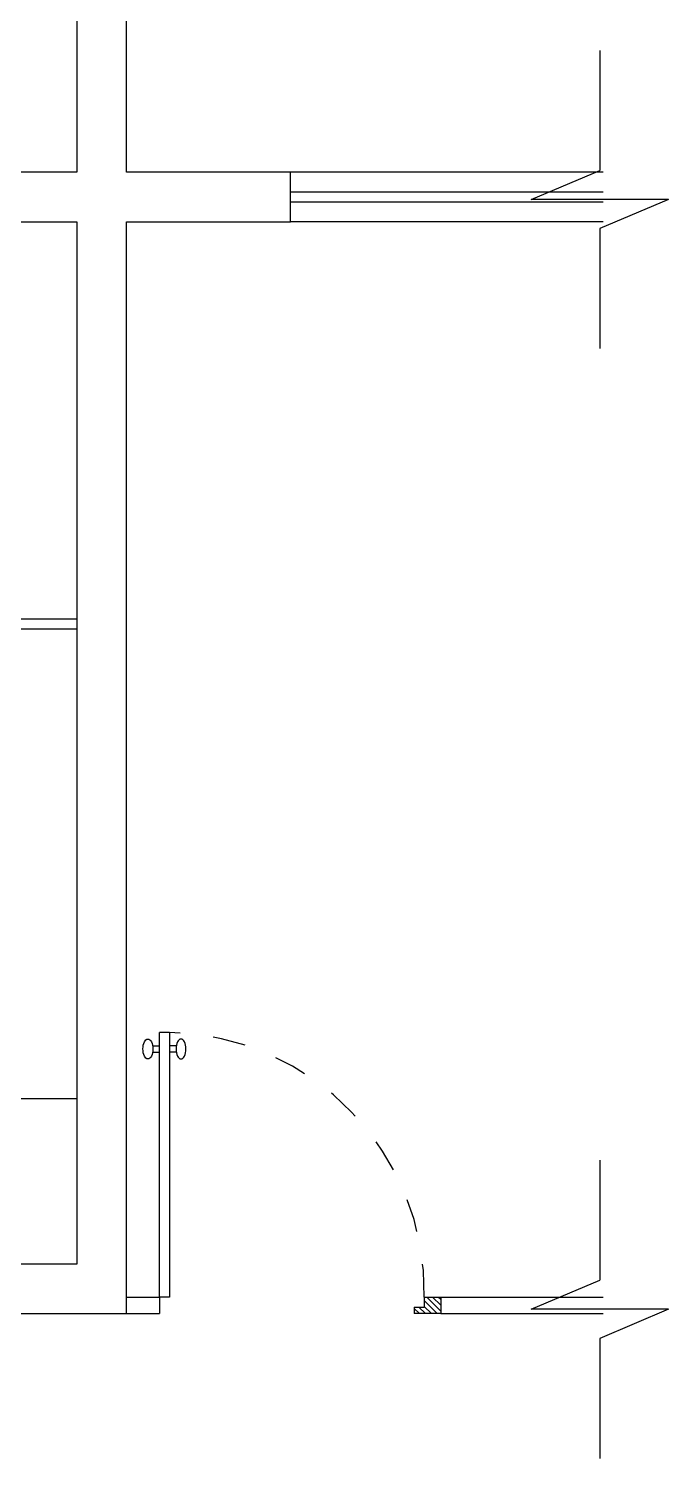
# Model space of a CAD drawing. Header units: millimetres. Extents: x 952 to 2017, y 419 to 1447.
# Drawn here: x 1015.304 to 1017.237, y 434.434 to 438.756 of the extents above; entities that cross this region are included whole.
import ezdxf

# ---------------------------------------------------------------- set-up
doc = ezdxf.new("R2010")
doc.units = ezdxf.units.MM
doc.linetypes.add('ACAD_ISO03W100', pattern=[30, 12, -18])
for name, color, linetype in [('can02', 2, 'Continuous'), ('ESQUADRIAS', 2, 'Continuous'), ('Fios', 10, 'Continuous'), ('pena 01', 1, 'Continuous'), ('pena01', 1, 'Continuous'), ('pena02', 2, 'Continuous')]:
    doc.layers.add(name, color=color, linetype=linetype)

msp = doc.modelspace()

# ---------------------------------------------------------------- hatches: boundary and pattern name
at = {"layer": 'pena02'}
h = msp.add_hatch(dxfattribs=at)
h.set_pattern_fill('LINE', color=256, scale=0.004, angle=45, style=0)
h.set_pattern_definition([(315, (-1002.349902, 2376.170972), (-0.00898025612, -0.00898025612), [])])
h.paths.add_polyline_path([(1016.5491, 434.922), (1016.5491, 434.872), (1016.4691, 434.872), (1016.4691, 434.892), (1016.4991, 434.892), (1016.4991, 434.922)])

# ---------------------------------------------------------------- linework, layer by layer
at = {"layer": 'can02'}
msp.add_lwpolyline([(1016.0949, 438.322), (1015.5991, 438.322), (1015.5991, 439.322), (1015.4491, 439.322), (1015.4491, 438.322), (1014.999, 438.322), (1014.999, 438.172), (1015.4491, 438.172), (1015.4491, 436.372), (1015.4491, 435.022), (1011.6391, 435.022), (1011.6391, 435.122), (1011.4891, 435.122), (1011.4891, 434.872), (1015.5991, 434.872), (1015.5991, 438.172), (1016.0949, 438.172)], close=True, dxfattribs=at)
at = {"layer": 'ESQUADRIAS'}
for p, q in [((1015.2491, 436.972), (1015.4491, 436.972)), ((1015.2491, 436.942), (1015.4491, 436.942))]:
    msp.add_line(p, q, dxfattribs=at)
at = {"layer": 'Fios'}
msp.add_line((1013.2991, 435.522), (1015.4491, 435.522), dxfattribs=at)
at = {"layer": 'pena 01', "linetype": 'ACAD_ISO03W100', "ltscale": 0.005}
msp.add_arc((1015.7141, 434.937), 0.7851, 358.9053, 88.9053, dxfattribs=at)
at = {"layer": 'pena01'}
for p, q in [((1017.0401, 438.322), (1016.0949, 438.322)), ((1017.0401, 438.172), (1016.0949, 438.172))]:
    msp.add_line(p, q, dxfattribs=at)
at = {"layer": 'pena02'}
for p, q in [((1017.0293, 438.6905), (1017.0293, 438.3279)), ((1016.8219, 438.2399), (1017.0293, 438.3279)), ((1017.0401, 438.262), (1016.0949, 438.262)), ((1017.0401, 438.232), (1016.0949, 438.232)), ((1017.2368, 438.2399), (1016.8219, 438.2399)), ((1017.2368, 438.2399), (1017.0293, 438.1519)), ((1017.0293, 438.1519), (1017.0293, 437.7892)), ((1015.7291, 435.722), (1015.6991, 435.722)), ((1015.6991, 434.922), (1015.6991, 435.722)), ((1015.7291, 435.722), (1015.7291, 434.922)), ((1015.6782, 435.682), (1015.6991, 435.682)), ((1015.6782, 435.662), (1015.6991, 435.662)), ((1015.7499, 435.682), (1015.7291, 435.682)), ((1015.7499, 435.662), (1015.7291, 435.662)), ((1017.0293, 435.3358), (1017.0293, 434.9732)), ((1016.8219, 434.8851), (1017.0293, 434.9732)), ((1015.5991, 434.922), (1015.6991, 434.922)), ((1015.7291, 434.922), (1015.6991, 434.922)), ((1015.6991, 434.922), (1015.6991, 434.872)), ((1016.4691, 434.892), (1016.4691, 434.872)), ((1016.4691, 434.892), (1016.4991, 434.892)), ((1016.4991, 434.922), (1016.4991, 434.892)), ((1016.4991, 434.922), (1016.5491, 434.922)), ((1016.5491, 434.922), (1017.0401, 434.922)), ((1016.5491, 434.922), (1016.5491, 434.872)), ((1017.2368, 434.8851), (1016.8219, 434.8851)), ((1017.2368, 434.8851), (1017.0293, 434.7972)), ((1015.5991, 434.872), (1015.6991, 434.872)), ((1016.5491, 434.872), (1016.4691, 434.872)), ((1016.5491, 434.872), (1017.0401, 434.872)), ((1017.0293, 434.7972), (1017.0293, 434.4344))]:
    msp.add_line(p, q, dxfattribs=at)
msp.add_ellipse((1015.6641, 435.672), major_axis=(0, 0.03), ratio=0.5, dxfattribs=at)
at = {"layer": 'pena02', "extrusion": (0, 0, -1)}
msp.add_ellipse((1015.7641, 435.672), major_axis=(0, 0.03), ratio=0.5, dxfattribs=at)

doc.saveas('drawing.dxf')
